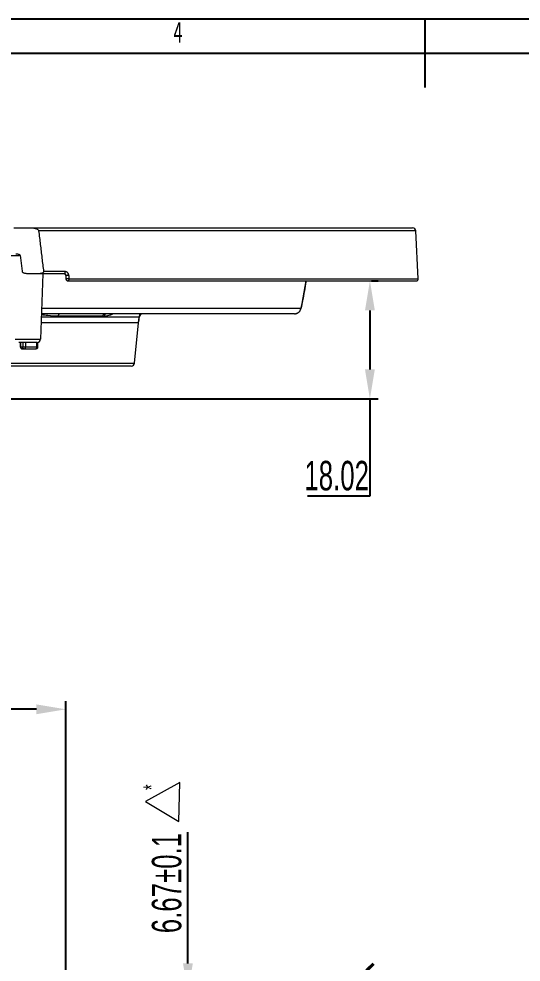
# Model space of a CAD drawing. Header units: millimetres. Extents: x 5536 to 6151, y 463 to 893.
# Drawn here: x 5780.6 to 5857.3, y 749.3 to 893.3 of the extents above; entities that cross this region are included whole.
import ezdxf

# ---------------------------------------------------------------- set-up
doc = ezdxf.new("R2010")
doc.units = ezdxf.units.MM
doc.header["$LTSCALE"] = 0.2
doc.layers.get('0').update_dxf_attribs({"lineweight": 18})
for name, color, linetype, lineweight in [('CAXA0層', 7, 'Continuous', 25), ('CAXA尺寸線層', 3, 'Continuous', 25), ('poumianxian', 2, 'Continuous', 18)]:
    doc.layers.add(name, color=color, linetype=linetype, lineweight=lineweight)
doc.styles.add('UserTxtStyle4', font='', dxfattribs={"width": 0.667})
doc.styles.add('標準', font='', dxfattribs={"width": 0.667})
doc.styles.get('UserTxtStyle4').set_extended_font_data('mingliu')
doc.styles.get('標準').set_extended_font_data('pmingliu')
doc.dimstyles.new('11111111111', dxfattribs={"dimtxt": 4.5, "dimasz": 4.5, "dimexe": 1.25, "dimexo": 0.625, "dimtad": 1, "dimtoh": 1, "dimdsep": 46, "dimtxsty": '標準', "dimblk": '_CAXARROW', "dimcen": 0, "dimdle": 9, "dimclrd": 6, "dimclre": 6, "dimclrt": 2, "dimadec": 0, "dimazin": 0, "dimtfac": 0.707107, "dimtofl": 0, "dimtmove": 2, "dimatfit": 3, "dimfxl": 0, "dimfrac": 2, "dimtolj": 1, "dimarcsym": 0})
doc.dimstyles.new('222222', dxfattribs={"dimtxt": 4.5, "dimasz": 4.5, "dimexe": 1.25, "dimexo": 0.625, "dimtad": 1, "dimdsep": 46, "dimtxsty": '標準', "dimblk": '_CAXARROW', "dimcen": 0, "dimdle": 9, "dimclrd": 6, "dimclre": 6, "dimclrt": 2, "dimadec": 0, "dimazin": 0, "dimtfac": 0.707107, "dimtofl": 0, "dimtmove": 2, "dimatfit": 3, "dimfxl": 0, "dimfrac": 2, "dimtolj": 1, "dimarcsym": 0})
doc.dimstyles.new('ISO-25', dxfattribs={"dimtxt": 2.5, "dimasz": 2.5, "dimexe": 1.25, "dimexo": 0.625, "dimtad": 1, "dimdsep": 46, "dimtxsty": 'Standard', "dimblk": '_CAXARROW', "dimcen": 0, "dimdle": 5, "dimclrd": 4, "dimclre": 4, "dimclrt": 3, "dimadec": 0, "dimazin": 0, "dimtfac": 0.707107, "dimtofl": 0, "dimtmove": 2, "dimatfit": 3, "dimfxl": 0, "dimfrac": 2, "dimarcsym": 0})
doc.dimstyles.new('zhijing', dxfattribs={"dimtxt": 4.5, "dimasz": 4.5, "dimexe": 1.25, "dimexo": 0.625, "dimtad": 1, "dimtoh": 1, "dimdsep": 46, "dimtxsty": '標準', "dimblk": '_CAXARROW', "dimcen": 0, "dimdle": 9, "dimclrd": 6, "dimclre": 6, "dimclrt": 2, "dimadec": 0, "dimazin": 0, "dimtfac": 0.707107, "dimtofl": 0, "dimtmove": 2, "dimatfit": 3, "dimfxl": 0, "dimfrac": 2, "dimtolj": 1, "dimarcsym": 0})

# ---------------------------------------------------------------- blocks, each defined once
blk = doc.blocks.new('*X4')
at = {"layer": 'poumianxian'}
blk.add_hatch(color=6, dxfattribs=at).paths.add_polyline_path([(5815.18, 723.92), (5816.22, 722.84), (5812.45, 720.26)], flags=0)
at = {"layer": 'poumianxian', "color": 6, "lineweight": -2}
blk.add_line((5838.47, 745.2), (5815.7, 723.38), dxfattribs=at)
at = {"layer": 'poumianxian', "insert": (5828.22, 739.87), "char_height": 4.5, "width": 64.9765, "attachment_point": 5, "rotation": 43.7937, "style": '標準'}
blk.add_mtext('\\T1.004;%%C201.68%%P0.5', dxfattribs=at)
blk = doc.blocks.new('_CAXARROW')
blk.add_hatch(color=0).paths.add_polyline_path([(0, 0), (-1, 0.125), (-1, -0.125)], flags=0)
blk = doc.blocks.new('*X37')
at = {"layer": 'poumianxian'}
for points in [[(5805.64, 749.09), (5807.14, 749.09), (5806.39, 744.59)], [(5805.64, 733.43), (5807.14, 733.43), (5806.39, 737.93)]]:
    blk.add_hatch(color=6, dxfattribs=at).paths.add_polyline_path(points, flags=0)
at = {"layer": 'poumianxian', "color": 6, "lineweight": -2}
for p, q in [((5806.39, 749.09), (5806.39, 769.1)), ((5761.62, 744.59), (5807.64, 744.59)), ((5762.74, 737.93), (5807.64, 737.93)), ((5806.39, 733.43), (5806.39, 728.93))]:
    blk.add_line(p, q, dxfattribs=at)
at = {"layer": 'poumianxian', "color": 2, "insert": (5803.16, 761.35), "char_height": 4.5, "width": 42.7624, "attachment_point": 5, "rotation": 90, "style": '標準'}
blk.add_mtext('\\T1.004;6.67%%P0.1', dxfattribs=at)
blk = doc.blocks.new('*X44')
at = {"color": 2, "char_height": 4.5, "attachment_point": 1, "style": '標準'}
for s, insert, width in [('\\T1.004;{\\H0.7x; +0.5}', (5741.52, 796.59), 23.9573), ('\\T1.004;96.19', (5732.15, 794.27), 61.4454), ('\\T1.004;{\\H0.7x;  0}', (5741.52, 791.97), 23.9573)]:
    blk.add_mtext(s, dxfattribs=dict(at, insert=insert, width=width))
blk = doc.blocks.new('*X43')
at = {"layer": 'poumianxian'}
for points in [[(5696.07, 788.63), (5696.07, 787.13), (5691.57, 787.88)], [(5783.25, 788.63), (5783.25, 787.13), (5787.75, 787.88)]]:
    blk.add_hatch(color=6, dxfattribs=at).paths.add_polyline_path(points, flags=0)
at = {"layer": 'poumianxian', "color": 6, "lineweight": -2}
for p, q in [((5691.57, 740.17), (5691.57, 789.13)), ((5783.25, 787.88), (5696.07, 787.88)), ((5787.75, 740.17), (5787.75, 789.13))]:
    blk.add_line(p, q, dxfattribs=at)
at = {"layer": 'poumianxian', "color": 2}
blk.add_blockref('*X44', (0, 0), dxfattribs=at)
blk = doc.blocks.new('*X73')
at = {"layer": 'poumianxian'}
for points in [[(5833.43, 848.79), (5834.93, 848.79), (5834.18, 853.29)], [(5833.43, 839.77), (5834.93, 839.77), (5834.18, 835.27)]]:
    blk.add_hatch(color=6, dxfattribs=at).paths.add_polyline_path(points, flags=0)
at = {"layer": 'poumianxian', "color": 6, "lineweight": -2}
for p, q in [((5834.4, 853.29), (5835.43, 853.29)), ((5834.18, 848.79), (5834.18, 839.77)), ((5775.82, 835.27), (5835.43, 835.27)), ((5834.18, 835.27), (5834.18, 820.4)), ((5834.18, 820.4), (5824.67, 820.4))]:
    blk.add_line(p, q, dxfattribs=at)
at = {"layer": 'poumianxian', "color": 2, "insert": (5829.11, 823.53), "char_height": 4.5, "width": 26.6353, "attachment_point": 5, "style": '標準'}
blk.add_mtext('\\T1.004;18.02', dxfattribs=at)
blk = doc.blocks.new('321')
at = {"layer": 'CAXA0層'}
for p, q in [((-584, 410), (0, 410)), ((-292, 410), (-292, 400)), ((-579, 405), (-5, 405))]:
    blk.add_line(p, q, dxfattribs=at)
at = {"layer": 'CAXA尺寸線層', "linetype": 'Continuous', "lineweight": 25, "insert": (-328.56, 409.56), "char_height": 3, "width": 3.8539, "attachment_point": 1, "style": 'UserTxtStyle4'}
blk.add_mtext('\\T1.004;4', dxfattribs=at)
blk = doc.blocks.new('BTRGR')
at = {"layer": 'poumianxian'}
for p, q in [((-3.04, 5.17), (-6, 0)), ((0, 0), (-3.04, 5.17)), ((-6, 0), (0, 0))]:
    blk.add_line(p, q, dxfattribs=at)
at = {"layer": 'poumianxian', "insert": (-1.27, 5.54), "char_height": 2.5, "width": 3.3203, "attachment_point": 1, "style": '標準'}
blk.add_mtext('\\T1.004;*', dxfattribs=at)

msp = doc.modelspace()

# ---------------------------------------------------------------- linework, layer by layer
for p, q in [((5779.8, 861.393), (5782.426, 861.393)), ((5779.8, 861.393), (5840.686, 861.393)), ((5841.186, 860.919), (5783.593, 860.919)), ((5841.569, 853.609), (5841.186, 860.919)), ((5780.825, 857.104), (5775.016, 857.104)), ((5783.653, 854.393), (5781.854, 854.393)), ((5787.512, 854.393), (5781.854, 854.393)), ((5784.212, 854.374), (5783.863, 844.376)), ((5787.653, 854.709), (5784.34, 854.709)), ((5788.197, 854.112), (5788.197, 853.609)), ((5787.754, 854.093), (5787.754, 853.593)), ((5788.054, 853.293), (5841.269, 853.293)), ((5788.197, 853.609), (5841.569, 853.609)), ((5823.817, 849.833), (5824.448, 853.293)), ((5823.833, 849.92), (5823.834, 849.926)), ((5823.646, 849.1), (5784.028, 849.1)), ((5798.816, 846.907), (5783.952, 846.907)), ((5798.964, 847.734), (5783.981, 847.734)), ((5822.662, 848.273), (5783.999, 848.273)), ((5793.37, 847.903), (5786.578, 847.903)), ((5798.238, 840.751), (5798.816, 846.907)), ((5798.816, 846.907), (5798.964, 847.734)), ((5798.964, 847.734), (5799.109, 848.273)), ((5779.995, 844.376), (5783.863, 844.376)), ((5783.363, 843.893), (5780.571, 843.893)), ((5783.361, 843.893), (5780.571, 843.893)), ((5780.829, 843.193), (5780.829, 843.881)), ((5780.829, 843.88), (5780.829, 843.881)), ((5783.299, 843.193), (5780.829, 843.193)), ((5780.897, 843.193), (5780.897, 843.893)), ((5783.149, 842.893), (5781.129, 842.893)), ((5781.158, 843.893), (5781.158, 843.193)), ((5783.149, 842.893), (5781.439, 842.893)), ((5781.589, 843.91), (5781.589, 843.193)), ((5783.299, 843.193), (5783.307, 843.444)), ((5783.307, 843.444), (5783.31, 843.569)), ((5783.31, 843.569), (5783.318, 843.819)), ((5783.318, 843.819), (5783.32, 843.887)), ((5783.449, 843.184), (5783.47, 843.89)), ((5681.083, 840.751), (5798.238, 840.751)), ((5797.735, 840.293), (5753.708, 840.293))]:
    msp.add_line(p, q)
for points in [[(5823.723, 849.358), (5823.737, 849.425), (5823.752, 849.497), (5823.768, 849.574), (5823.784, 849.656), (5823.817, 849.833)], [(5822.662, 848.273), (5822.683, 848.274), (5822.795, 848.282), (5822.903, 848.303), (5823.006, 848.334), (5823.102, 848.375), (5823.192, 848.424)], [(5823.192, 848.424), (5823.273, 848.481), (5823.346, 848.543), (5823.41, 848.608), (5823.466, 848.676), (5823.514, 848.745), (5823.552, 848.81), (5823.581, 848.87), (5823.605, 848.925), (5823.624, 848.976), (5823.638, 849.02), (5823.651, 849.061), (5823.662, 849.102), (5823.674, 849.146), (5823.685, 849.191), (5823.697, 849.242), (5823.71, 849.297), (5823.723, 849.358)]]:
    msp.add_lwpolyline(points)
for centre, radius, start, end in [((5840.686, 860.893), 0.5, 3, 90), ((5787.454, 854.093), 0.3, 0, 90.00039), ((5787.052, 854.694), 0.601, 356.24495, 1.39289), ((5787.652, 854.23), 0.479, 76.91843, 89.94268), ((5788.054, 853.593), 0.3, 180, 270), ((5841.269, 853.593), 0.3, 270, 3), ((5822.662, 849.277), 1.003, 286.55352, 296.54903), ((5822.667, 849.264), 0.989, 296.59952, 305.31577), ((5822.66, 849.273), 1.001, 305.33783, 350.0112), ((5794.196, 847.807), 0.6, 163.58962, 170.05985), ((5793.36, 851.46), 3.557, 273.94352, 277.81243), ((5793.358, 851.476), 3.574, 277.81002, 288.61462), ((5793.348, 851.505), 3.605, 288.62034, 296.24269), ((5803.794, 846.44), 5, 165, 174.64024), ((5799.493, 847.773), 0.5, 90.00539, 165.02082), ((5822.662, 849.26), 0.987, 270.03701, 278.46157), ((5822.658, 849.289), 1.016, 278.44125, 286.58302), ((5783.364, 844.393), 0.5, 270, 358), ((5781.129, 843.19), 0.296, 259.81775, 269.94138), ((5781.476, 843.193), 0.318, 180.02822, 188.98732), ((5783.149, 843.19), 0.297, 270.05542, 279.98151), ((5797.735, 840.798), 0.505, 270, 354.64024), ((5797.735, 840.798), 0.505, 270, 354.64024), ((5739.661, 650.474), 101.551, 61.88767, 78.46888), ((5739.661, 650.474), 101.851, 61.88763, 78.46888)]:
    msp.add_arc(centre, radius, start, end)
for points, knots in [([(5782.426, 861.393), (5782.521, 861.393), (5782.7, 861.384), (5782.954, 861.345), (5783.178, 861.283), (5783.37, 861.197), (5783.524, 861.085), (5783.586, 860.975), (5783.593, 860.919)], [0, 0, 0, 0, 18166.4944982, 34684.2120716, 49556.5074044, 62993.5250404, 75063.2404245, 85877.2819422, 85877.2819422, 85877.2819422, 85877.2819422]), ([(5782.426, 861.393), (5782.521, 861.393), (5782.7, 861.384), (5782.954, 861.345), (5783.178, 861.283), (5783.37, 861.197), (5783.524, 861.085), (5783.586, 860.975), (5783.593, 860.919)], [0, 0, 0, 0, 18166.4944982, 34684.2120716, 49556.5074044, 62993.5250404, 75063.2404245, 85877.2819422, 85877.2819422, 85877.2819422, 85877.2819422]), ([(5783.593, 860.919), (5783.676, 860.232), (5783.843, 858.855), (5784.092, 856.784), (5784.257, 855.402), (5784.34, 854.709)], [0, 0, 0, 0, 15661.995234, 31383.1478422, 47163.5749922, 47163.5749922, 47163.5749922, 47163.5749922]), ([(5783.593, 860.919), (5783.676, 860.232), (5783.843, 858.855), (5784.092, 856.784), (5784.257, 855.402), (5784.34, 854.709)], [0, 0, 0, 0, 15661.995234, 31383.1478422, 47163.5749922, 47163.5749922, 47163.5749922, 47163.5749922]), ([(5780.824, 857.109), (5780.82, 857.139), (5780.787, 857.199), (5780.707, 857.261), (5780.608, 857.309), (5780.496, 857.346), (5780.372, 857.372), (5780.234, 857.389), (5780.138, 857.393), (5780.088, 857.393)], [0, 0, 0, 0, 10921.813734, 22845.5724639, 35970.6134068, 49934.08021, 64995.3242133, 81397.4131464, 99302.033344, 99302.033344, 99302.033344, 99302.033344]), ([(5780.824, 857.109), (5780.82, 857.139), (5780.787, 857.199), (5780.707, 857.261), (5780.608, 857.309), (5780.496, 857.346), (5780.372, 857.372), (5780.234, 857.389), (5780.138, 857.393), (5780.088, 857.393)], [0, 0, 0, 0, 10921.813734, 22845.5724639, 35970.6134068, 49934.08021, 64995.3242133, 81397.4131464, 99302.033344, 99302.033344, 99302.033344, 99302.033344]), ([(5781.134, 854.678), (5781.099, 854.948), (5781.031, 855.489), (5780.927, 856.299), (5780.859, 856.839), (5780.824, 857.109)], [0, 0, 0, 0, 15744.4083961, 31463.4809255, 47157.2287354, 47157.2287354, 47157.2287354, 47157.2287354]), ([(5781.134, 854.678), (5781.099, 854.948), (5781.031, 855.489), (5780.927, 856.299), (5780.859, 856.839), (5780.824, 857.109)], [0, 0, 0, 0, 15744.4083961, 31463.4809255, 47157.2287354, 47157.2287354, 47157.2287354, 47157.2287354]), ([(5781.854, 854.393), (5781.798, 854.393), (5781.688, 854.399), (5781.533, 854.422), (5781.395, 854.459), (5781.276, 854.51), (5781.18, 854.575), (5781.138, 854.643), (5781.134, 854.678)], [0, 0, 0, 0, 17910.7088238, 34361.8194322, 49275.827287, 62762.5545691, 74883.3811422, 85896.1206514, 85896.1206514, 85896.1206514, 85896.1206514]), ([(5781.854, 854.393), (5781.798, 854.393), (5781.688, 854.399), (5781.533, 854.422), (5781.395, 854.459), (5781.276, 854.51), (5781.18, 854.575), (5781.138, 854.643), (5781.134, 854.678)], [0, 0, 0, 0, 17910.7088238, 34361.8194322, 49275.827287, 62762.5545691, 74883.3811422, 85896.1206514, 85896.1206514, 85896.1206514, 85896.1206514]), ([(5784.34, 854.709), (5784.344, 854.679), (5784.327, 854.613), (5784.255, 854.542), (5784.161, 854.487), (5784.052, 854.446), (5783.931, 854.416), (5783.796, 854.398), (5783.702, 854.393), (5783.653, 854.393)], [0, 0, 0, 0, 10863.9881311, 22879.7636865, 36075.1271584, 50065.0618974, 65139.8189978, 81541.3332182, 99384.3809645, 99384.3809645, 99384.3809645, 99384.3809645]), ([(5784.34, 854.709), (5784.344, 854.679), (5784.327, 854.613), (5784.255, 854.542), (5784.161, 854.487), (5784.052, 854.446), (5783.931, 854.416), (5783.796, 854.398), (5783.702, 854.393), (5783.653, 854.393)], [0, 0, 0, 0, 10863.9881311, 22879.7636865, 36075.1271584, 50065.0618974, 65139.8189978, 81541.3332182, 99384.3809645, 99384.3809645, 99384.3809645, 99384.3809645]), ([(5787.747, 854.158), (5787.745, 854.167), (5787.743, 854.184), (5787.739, 854.21), (5787.732, 854.237), (5787.719, 854.265), (5787.702, 854.295), (5787.678, 854.323), (5787.647, 854.35), (5787.609, 854.373), (5787.563, 854.389), (5787.529, 854.393), (5787.512, 854.393)], [0, 0, 0, 0, 9694.0472118, 19361.8925997, 29840.1003005, 41491.6411074, 54275.5747295, 68270.7000059, 83544.1747339, 100194.7365562, 118346.7908581, 138227.1500405, 138227.1500405, 138227.1500405, 138227.1500405]), ([(5787.584, 854.436), (5787.612, 854.469), (5787.639, 854.545), (5787.649, 854.62), (5787.652, 854.655)], [0, 0, 0, 0, 18616.3613174, 33766.623997, 33766.623997, 33766.623997, 33766.623997]), ([(5788.197, 854.112), (5788.147, 854.113), (5788.05, 854.113), (5787.91, 854.114), (5787.824, 854.092), (5787.763, 854.109), (5787.756, 854.098)], [0, 0, 0, 0, 20189.0577954, 40195.1802773, 54741.5833367, 59885.2399665, 59885.2399665, 59885.2399665, 59885.2399665]), ([(5788.182, 854.242), (5788.178, 854.258), (5788.17, 854.291), (5788.152, 854.342), (5788.128, 854.396), (5788.095, 854.453), (5788.053, 854.511), (5788, 854.569), (5787.934, 854.622), (5787.854, 854.668), (5787.793, 854.689), (5787.761, 854.697)], [0, 0, 0, 0, 9187.0316386, 19730.2091746, 31166.733117, 43704.2749103, 57446.98394, 72426.5326478, 88709.0872305, 106385.8367975, 125573.7986587, 125573.7986587, 125573.7986587, 125573.7986587]), ([(5787.781, 854.15), (5787.793, 854.153), (5787.858, 854.181), (5787.93, 854.186), (5787.988, 854.194)], [0, 0, 0, 0, 5937.4759603, 33768.9902117, 33768.9902117, 33768.9902117, 33768.9902117]), ([(5788.197, 854.112), (5788.197, 854.133), (5788.195, 854.177), (5788.187, 854.22), (5788.182, 854.242)], [0, 0, 0, 0, 16350.5019388, 33771.1035743, 33771.1035743, 33771.1035743, 33771.1035743]), ([(5788.197, 853.609), (5788.131, 853.601), (5787.993, 853.624), (5787.884, 853.589), (5787.754, 853.616), (5787.754, 853.593)], [0, 0, 0, 0, 21315.3753279, 39846.8414551, 47226.1862435, 47226.1862435, 47226.1862435, 47226.1862435]), ([(5788.197, 853.609), (5788.198, 853.556), (5788.188, 853.461), (5788.148, 853.343), (5788.083, 853.293), (5788.054, 853.293)], [0, 0, 0, 0, 20081.9698927, 36364.9720317, 47228.630881, 47228.630881, 47228.630881, 47228.630881]), ([(5824.447, 853.293), (5824.421, 853.147), (5824.217, 852.025), (5824.012, 850.902), (5823.834, 849.926)], [0, 0, 0, 0, 4419.2453798, 33995.3853813, 33995.3853813, 33995.3853813, 33995.3853813]), ([(5823.834, 849.926), (5823.814, 849.817), (5823.774, 849.625), (5823.73, 849.35), (5823.674, 849.22), (5823.668, 849.099), (5823.646, 849.1)], [0, 0, 0, 0, 23634.5801659, 42923.8017826, 55616.118652, 60296.0820432, 60296.0820432, 60296.0820432, 60296.0820432]), ([(5786.578, 847.903), (5786.055, 847.903), (5785.189, 847.956), (5784.332, 848.07), (5783.994, 848.124)], [0, 0, 0, 0, 20416.2519028, 33763.3917345, 33763.3917345, 33763.3917345, 33763.3917345]), ([(5786.804, 848.273), (5786.767, 848.273), (5786.683, 848.223), (5786.613, 848.083), (5786.586, 847.968), (5786.578, 847.903)], [0, 0, 0, 0, 11197.7369076, 26998.2047064, 47231.2093032, 47231.2093032, 47231.2093032, 47231.2093032]), ([(5793.682, 848.268), (5793.645, 848.26), (5793.55, 848.223), (5793.431, 848.095), (5793.384, 847.97), (5793.37, 847.903)], [0, 0, 0, 0, 10601.2862104, 27955.5474712, 47289.9223029, 47289.9223029, 47289.9223029, 47289.9223029]), ([(5793.605, 847.911), (5793.567, 847.908), (5793.489, 847.904), (5793.41, 847.903), (5793.37, 847.903)], [0, 0, 0, 0, 16482.3602321, 33818.6548891, 33818.6548891, 33818.6548891, 33818.6548891]), ([(5793.897, 848.274), (5793.86, 848.265), (5793.768, 848.224), (5793.673, 848.113), (5793.633, 848.018), (5793.62, 847.977)], [0, 0, 0, 0, 12978.1163453, 32776.962298, 47291.8826448, 47291.8826448, 47291.8826448, 47291.8826448]), ([(5780.829, 843.193), (5780.829, 843.141), (5780.857, 843.036), (5780.959, 842.934), (5781.043, 842.904), (5781.077, 842.898)], [0, 0, 0, 0, 17682.6239055, 35337.0351846, 47196.5480091, 47196.5480091, 47196.5480091, 47196.5480091]), ([(5781.129, 842.893), (5781.087, 842.893), (5780.997, 842.928), (5780.915, 843.046), (5780.897, 843.144), (5780.897, 843.193)], [0, 0, 0, 0, 14218.5107523, 30320.7935864, 47197.620534, 47197.620534, 47197.620534, 47197.620534]), ([(5781.439, 842.893), (5781.39, 842.893), (5781.287, 842.923), (5781.194, 843.029), (5781.168, 843.111), (5781.162, 843.144)], [0, 0, 0, 0, 17431.14739, 35368.6859115, 47199.9471339, 47199.9471339, 47199.9471339, 47199.9471339]), ([(5781.439, 842.893), (5781.468, 842.893), (5781.534, 842.94), (5781.577, 843.053), (5781.589, 843.144), (5781.589, 843.193)], [0, 0, 0, 0, 11411.3234619, 27935.331737, 47202.4901616, 47202.4901616, 47202.4901616, 47202.4901616]), ([(5783.149, 842.893), (5783.178, 842.893), (5783.243, 842.939), (5783.287, 843.052), (5783.299, 843.144), (5783.299, 843.193)], [0, 0, 0, 0, 11315.1790071, 27679.75807, 47217.1744505, 47217.1744505, 47217.1744505, 47217.1744505]), ([(5783.449, 843.184), (5783.447, 843.133), (5783.417, 843.031), (5783.315, 842.932), (5783.234, 842.904), (5783.2, 842.898)], [0, 0, 0, 0, 17724.8496663, 35357.3133936, 47217.5249928, 47217.5249928, 47217.5249928, 47217.5249928]), ([(5783.448, 843.184), (5783.444, 843.202), (5783.367, 843.177), (5783.33, 843.192), (5783.299, 843.193)], [0, 0, 0, 0, 12571.3826507, 33767.5502368, 33767.5502368, 33767.5502368, 33767.5502368])]:
    msp.add_open_spline(points, degree=3, knots=knots)
for points in [[(5787.512, 854.393), (5787.52, 854.393), (5787.529, 854.395), (5787.537, 854.398)], [(5787.537, 854.398), (5787.556, 854.406), (5787.571, 854.421), (5787.584, 854.436)], [(5787.747, 854.158), (5787.75, 854.147), (5787.77, 854.147), (5787.781, 854.15)], [(5787.988, 854.194), (5788.01, 854.197), (5788.033, 854.202), (5788.055, 854.207)], [(5788.055, 854.207), (5788.098, 854.216), (5788.14, 854.228), (5788.183, 854.239)], [(5793.736, 848.273), (5793.718, 848.273), (5793.7, 848.271), (5793.682, 848.268)]]:
    msp.add_open_spline(points, degree=3)

# ---------------------------------------------------------------- block references
at = {"xscale": 1.050000000000011, "yscale": 1.050000000000001, "zscale": 1.05}
msp.add_blockref('321', (6149.144, 462.804), dxfattribs=at)
at = {"layer": 'poumianxian', "rotation": 88.82774599913864}
msp.add_blockref('BTRGR', (5805.133, 776.723), dxfattribs=at)

# ---------------------------------------------------------------- dimensions: what is measured, and where the dimension line sits
at = {"layer": 'poumianxian'}
dim = msp.add_linear_dim(base=(5829.113, 853.293), p1=(5775.195, 835.273), p2=(5833.772, 853.293), angle=90, dimstyle='zhijing', override={"dimsah": 1, "dimtfill": 1, "dimtzin": 8}, dxfattribs=at)
dim.commit()
dim.dimension.update_dxf_attribs({"geometry": '*X73', "text_midpoint": (5829.113, 820.398)})
dim = msp.add_linear_dim(base=(5691.567, 787.878), p1=(5787.754, 739.546), p2=(5691.567, 739.546), text='\\A1;96.19{\\H1.4x;{\\H0.5x;\\S +0.5^   0;}}', dimstyle='11111111111', override={"dimsah": 1, "dimtfill": 1}, dxfattribs=at)
dim.commit()
dim.dimension.update_dxf_attribs({"geometry": '*X43', "text_midpoint": (5739.832, 787.878)})
dim = msp.add_linear_dim(base=(5806.394, 744.593), p1=(5762.12, 737.926), p2=(5760.993, 744.593), angle=90, text='6.67%%P0.1', dimstyle='222222', override={"dimsah": 1, "dimtfill": 1}, dxfattribs=at)
dim.commit()
dim.dimension.update_dxf_attribs({"geometry": '*X37', "text_midpoint": (5806.394, 761.347)})
dim = msp.add_diameter_dim_2p(p1=(5666.869, 580.684), p2=(5812.452, 720.263), text='%%C201.68%%P0.5', dimstyle='ISO-25', override={"dimtxt": 4.5, "dimasz": 4.5, "dimpost": '%%C<>', "dimtxsty": '標準', "dimsah": 1, "dimclrd": 6, "dimclre": 6, "dimclrt": 256, "dimtfill": 1, "dimtolj": 1}, dxfattribs=at)
dim.commit()
dim.dimension.update_dxf_attribs({"geometry": '*X4', "text_midpoint": (5830.46, 737.528), "dimtype": 163})

doc.saveas('drawing.dxf')
